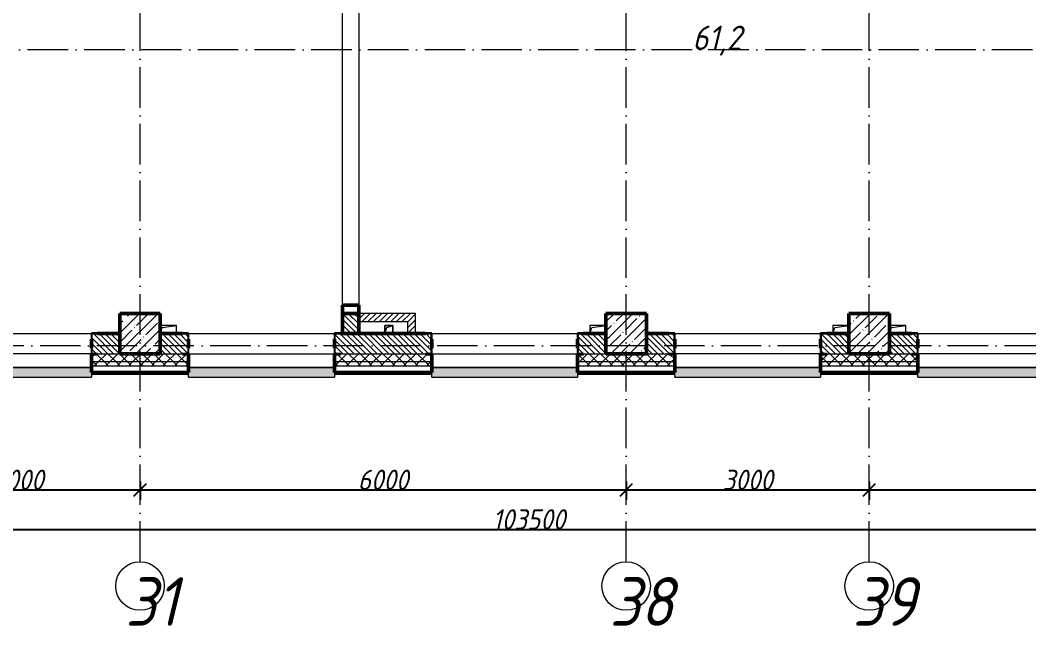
# Model space of a CAD drawing. Header units: millimetres. Extents: x -606178 to 312196, y -19338 to 632709.
# Drawn here: x -382710 to -370261, y 446520 to 453992 of the extents above; entities that cross this region are included whole.
import ezdxf

# ---------------------------------------------------------------- set-up
doc = ezdxf.new("R2010")
doc.units = ezdxf.units.MM
doc.linetypes.add('50_200_ШТРИХ_1Т_ш5_п1_п1_', pattern=[700, 500, -100, 0, -100])
for name, color, linetype, lineweight in [('A-____-____-DIMS', 7, 'Continuous', 9), ('A-FLOR-____-OTLN', 7, 'Continuous', 9), ('A-GENM-____-MCUT', 7, 'Continuous', 25), ('A-GENM-____-OTLN', 7, 'Continuous', 9), ('A-GENM-____-OTLN-1', 7, 'Continuous', 25), ('A-GLAZ-____-OTLN', 7, 'Continuous', 9), ('A-WALL-____-MCUT-2', 7, 'Continuous', 50), ('A-WALL-____-MCUT-3', 7, 'Continuous', 9), ('A-WALL-____-OTLN', 7, 'Continuous', 9), ('A-WALL-____-PATT-1', 7, 'Continuous', 9), ('A-WALL-FNSH-MCUT-1', 7, 'Continuous', 9), ('I-WALL-____-OTLN', 7, 'Continuous', 9), ('S-COLS-____-MCUT', 7, 'Continuous', 50), ('S-COLS-____-OTLN', 7, 'Continuous', 9), ('S-GRID-____-IDEN', 7, 'Continuous', 9), ('S-GRID-____-OTLN-1', 7, '50_200_ШТРИХ_1Т_ш5_п1_п1_', 9)]:
    doc.layers.add(name, color=color, linetype=linetype, lineweight=lineweight)
doc.layers.add('A-AREA-IDEN-1', color=7, linetype='Continuous', lineweight=9, true_color=0x000000)
doc.layers.add('A-GLAZ-____-OTLN-1', color=7, linetype='Continuous', lineweight=9, true_color=0xc0c0c0)
doc.styles.add('ISOCPEUR_I', font='isocpeui.ttf', dxfattribs={"width": 0.9, "height": 2.5})
doc.styles.add('ISOCPEUR_I_9', font='isocpeui.ttf', dxfattribs={"width": 0.9, "height": 250})
doc.dimstyles.new('ISO-2_5_0_9К_БОЛЬШОЙ_ОСИ', dxfattribs={"dimscale": 304.8, "dimtxt": 248.995294, "dimasz": 0.492126, "dimexe": 0.393701, "dimexo": 0, "dimgap": 0, "dimtad": 1, "dimdec": 0, "dimzin": 0, "dimdsep": 46, "dimtxsty": 'ISOCPEUR_I_9', "dimblk1": 'OBLIQUE', "dimblk2": 'OBLIQUE', "dimsah": 1, "dimcen": 0.09, "dimdle": 0.393701, "dimazin": 0, "dimtfac": 1, "dimtdec": 4, "dimtix": 1, "dimtmove": 0, "dimatfit": 3, "dimfxl": 1, "dimtvp": 1, "dimtolj": 1, "dimtzin": 0, "dimarcsym": 2})
pattern_1 = [(135, (-425830.77, 451794.26), (-35.35534, -35.35534), [])]
pattern_2 = [(45, (-425830.77, 451794.26), (-35.35534, 35.35534), [])]
pattern_3 = [(45, (-425830.77, 451794.26), (-70.71068, 70.71068), []), (135, (-425830.77, 451794.26), (-70.71068, -70.71068), [])]

# ---------------------------------------------------------------- blocks, each defined once
blk = doc.blocks.new('BSC_Колонна _Прямоугольная - 500х500-V66-АР1_План отверстий 1 этажа в осях 1-64_А-ГГ')
at = {"layer": 'S-COLS-____-OTLN'}
h = blk.add_hatch(dxfattribs=at)
h.set_pattern_fill('FP_98', color=256, style=0, pattern_type=2)
h.set_pattern_definition([(45, (-50600, 1668.96), (-114.04925, 114.04925), []), (45, (-50485.95, 1668.96), (-114.04925, 114.04925), [201.613, -40.323, 3.353, -36.97])])
h.paths.add_polyline_path([(-250, -250), (250, -250), (250, 250), (-250, 250)], flags=0)
at = {"layer": 'S-COLS-____-MCUT'}
for p, q in [((250, 250), (-250, 250)), ((-250, 250), (-250, -250)), ((250, -250), (250, 250)), ((-250, -250), (250, -250))]:
    blk.add_line(p, q, dxfattribs=at)
blk = doc.blocks.new('BSC_Колонна _Прямоугольная - 500х500-V68-АР1_План отверстий 1 этажа в осях 1-64_А-ГГ')
at = {"layer": 'S-COLS-____-OTLN'}
h = blk.add_hatch(dxfattribs=at)
h.set_pattern_fill('FP_100', color=256, style=0, pattern_type=2)
h.set_pattern_definition([(45, (-53600, 1668.96), (-114.04925, 114.04925), []), (45, (-53485.95, 1668.96), (-114.04925, 114.04925), [201.613, -40.323, 3.353, -36.97])])
h.paths.add_polyline_path([(-250, -250), (250, -250), (250, 250), (-250, 250)], flags=0)
at = {"layer": 'S-COLS-____-MCUT'}
for p, q in [((250, 250), (-250, 250)), ((-250, 250), (-250, -250)), ((250, -250), (250, 250)), ((-250, -250), (250, -250))]:
    blk.add_line(p, q, dxfattribs=at)
blk = doc.blocks.new('BSC_Колонна _Прямоугольная - 500х500-V98-АР1_План отверстий 1 этажа в осях 1-64_А-ГГ')
at = {"layer": 'S-COLS-____-OTLN'}
h = blk.add_hatch(dxfattribs=at)
h.set_pattern_fill('FP_130', color=256, style=0, pattern_type=2)
h.set_pattern_definition([(45, (-44600, 1668.96), (-114.04925, 114.04925), []), (45, (-44485.95, 1668.96), (-114.04925, 114.04925), [201.613, -40.323, 3.353, -36.97])])
h.paths.add_polyline_path([(-250, -250), (250, -250), (250, 250), (-250, 250)], flags=0)
at = {"layer": 'S-COLS-____-MCUT'}
for p, q in [((250, 250), (-250, 250)), ((-250, 250), (-250, -250)), ((250, -250), (250, 250)), ((-250, -250), (250, -250))]:
    blk.add_line(p, q, dxfattribs=at)
blk = doc.blocks.new('Фахверк_СКБ_Уголок - 250_2700-27497298-АР1_План отверстий 1 этажа в осях 1-64_А-ГГ')
at = {"layer": 'A-GENM-____-MCUT'}
for p, q in [((200, 181), (125, 181)), ((125, 181), (125, 106)), ((131, 106), (131, 175)), ((131, 175), (200, 175)), ((200, 175), (200, 181)), ((125, 106), (131, 106)), ((131, -6), (125, -6)), ((125, -6), (125, -81)), ((125, -81), (200, -81)), ((131, -75), (131, -6)), ((200, -75), (131, -75)), ((200, -81), (200, -75))]:
    blk.add_line(p, q, dxfattribs=at)
blk = doc.blocks.new('AR_Отверстие прямоугольное _в плите_ - AR_Отверстие прямоугольное _в плите_-30459868-АР1_План отверстий 1 этажа в осях 1-64_А-ГГ')
at = {"layer": 'A-GENM-____-OTLN'}
for p, q in [((50, 50), (-50, 50)), ((-50, 50), (-50, -50)), ((-50, -50), (-25, 25)), ((-25, 25), (50, 50)), ((50, -50), (50, 50))]:
    blk.add_line(p, q, dxfattribs=at)
blk = doc.blocks.new('AR_Отверстие прямоугольное _в плите_ - AR_Отверстие прямоугольное _в плите_-30511715-АР1_План отверстий 1 этажа в осях 1-64_А-ГГ')
at = {"layer": 'A-GENM-____-OTLN'}
for p, q in [((100, 50), (-100, 50)), ((-100, 50), (-100, -50)), ((-100, -50), (-75, 25)), ((-75, 25), (100, 50))]:
    blk.add_line(p, q, dxfattribs=at)
blk = doc.blocks.new('AR_Отверстие прямоугольное _в плите_ - AR_Отверстие прямоугольное _в плите_-V170-АР1_План отверстий 1 этажа в осях 1-64_А-ГГ')
at = {"layer": 'A-GENM-____-OTLN'}
for p, q in [((100, 50), (-100, 50)), ((-100, -50), (-75, 25)), ((-75, 25), (100, 50)), ((100, -50), (100, 50))]:
    blk.add_line(p, q, dxfattribs=at)
blk = doc.blocks.new('Отлив_СКБ - Отлив витража_120_НВФ-V210-АР1_План отверстий 1 этажа в осях 1-64_А-ГГ')
at = {"layer": 'A-GLAZ-____-OTLN-1'}
for points in [[(0, -2), (1800, -2), (1800, 0), (0, 0)], [(51, -120), (1800, -120), (1800, -2), (0, -2), (0, -120)]]:
    blk.add_hatch(color=256, dxfattribs=at).paths.add_polyline_path(points, flags=0)
at = {"layer": 'A-GLAZ-____-OTLN'}
for p, q in [((0, 0), (1800, 0)), ((1800, -2), (0, -2)), ((0, -120), (0, -83)), ((0, -120), (1800, -120)), ((1800, -83), (1800, -120))]:
    blk.add_line(p, q, dxfattribs=at)
blk = doc.blocks.new('Отлив_СКБ - Отлив витража_120_НВФ-31885687-АР1_План отверстий 1 этажа в осях 1-64_А-ГГ')
at = {"layer": 'A-GLAZ-____-OTLN-1'}
for points in [[(0, -2), (1800, -2), (1800, 0), (0, 0)], [(0, -120), (1800, -120), (1800, -2), (0, -2), (0, -83)]]:
    blk.add_hatch(color=256, dxfattribs=at).paths.add_polyline_path(points, flags=0)
at = {"layer": 'A-GLAZ-____-OTLN'}
for p, q in [((0, 0), (1800, 0)), ((1800, -2), (0, -2)), ((0, -120), (0, -83)), ((0, -120), (1800, -120)), ((1800, -63), (1800, -120))]:
    blk.add_line(p, q, dxfattribs=at)
blk = doc.blocks.new('BSC_Колонна _Прямоугольная1 - 200х100 _металл_-35572301-АР1_План отверстий 1 этажа в осях 1-64_А-ГГ')
at = {"layer": 'S-COLS-____-MCUT'}
for p, q in [((100, 50), (-100, 50)), ((-100, 50), (-100, -50)), ((100, -50), (100, 50)), ((-100, -50), (100, -50))]:
    blk.add_line(p, q, dxfattribs=at)
blk = doc.blocks.new('Ось сетки - Круг_Ø6_00__ISO-2_5_0_9K_-25732049-АР1_План отверстий 1 этажа в осях 1-64_А-ГГ')
at = {"layer": 'S-GRID-____-IDEN'}
blk.add_circle((0, 0), 3, dxfattribs=at)
blk = doc.blocks.new('_Oblique')
at = {"color": 0, "linetype": 'ByBlock', "lineweight": -2}
blk.add_line((-0.5, -0.5), (0.5, 0.5), dxfattribs=at)
blk = doc.blocks.new('*D4170')
at = {"layer": 'A-____-____-DIMS', "color": 0, "lineweight": -2, "transparency": 16777216}
for p, q in [((-384231, 448302), (-384231, 448076)), ((-381231, 448302), (-381231, 448076)), ((-384351, 448196), (-381111, 448196))]:
    blk.add_line(p, q, dxfattribs=at)
at = {"layer": 'Defpoints', "color": 0, "transparency": 16777216}
for p in [(-384231, 448302), (-381231, 448302), (-381231, 448196)]:
    blk.add_point(p, dxfattribs=at)
at = {"layer": 'A-____-____-DIMS', "color": 0, "lineweight": -2, "transparency": 16777216, "xscale": 150, "yscale": 150, "zscale": 150, "rotation": 180}
blk.add_blockref('_Oblique', (-384231, 448196), dxfattribs=at)
at = {"layer": 'A-____-____-DIMS', "color": 0, "lineweight": -2, "transparency": 16777216, "xscale": 150, "yscale": 150, "zscale": 150}
blk.add_blockref('_Oblique', (-381231, 448196), dxfattribs=at)
at = {"layer": 'A-____-____-DIMS', "color": 0, "transparency": 16777216, "insert": (-382731, 448321), "char_height": 250, "width": 758.48, "attachment_point": 5, "style": 'ISOCPEUR_I_9'}
blk.add_mtext('\\A1;3000', dxfattribs=at)
blk = doc.blocks.new('*D4171')
at = {"layer": 'A-____-____-DIMS', "color": 0, "lineweight": -2, "transparency": 16777216}
for p, q in [((-381231, 448302), (-381231, 448076)), ((-375231, 448302), (-375231, 448076)), ((-381351, 448196), (-375111, 448196))]:
    blk.add_line(p, q, dxfattribs=at)
at = {"layer": 'Defpoints', "color": 0, "transparency": 16777216}
for p in [(-381231, 448302), (-375231, 448302), (-375231, 448196)]:
    blk.add_point(p, dxfattribs=at)
at = {"layer": 'A-____-____-DIMS', "color": 0, "lineweight": -2, "transparency": 16777216, "xscale": 150, "yscale": 150, "zscale": 150, "rotation": 180}
blk.add_blockref('_Oblique', (-381231, 448196), dxfattribs=at)
at = {"layer": 'A-____-____-DIMS', "color": 0, "lineweight": -2, "transparency": 16777216, "xscale": 150, "yscale": 150, "zscale": 150}
blk.add_blockref('_Oblique', (-375231, 448196), dxfattribs=at)
at = {"layer": 'A-____-____-DIMS', "color": 0, "transparency": 16777216, "insert": (-378231, 448321), "char_height": 250, "width": 758.48, "attachment_point": 5, "style": 'ISOCPEUR_I_9'}
blk.add_mtext('\\A1;6000', dxfattribs=at)
blk = doc.blocks.new('*D4172')
at = {"layer": 'A-____-____-DIMS', "color": 0, "lineweight": -2, "transparency": 16777216}
for p, q in [((-375231, 448302), (-375231, 448076)), ((-372231, 448302), (-372231, 448076)), ((-375351, 448196), (-372111, 448196))]:
    blk.add_line(p, q, dxfattribs=at)
at = {"layer": 'Defpoints', "color": 0, "transparency": 16777216}
for p in [(-375231, 448302), (-372231, 448302), (-372231, 448196)]:
    blk.add_point(p, dxfattribs=at)
at = {"layer": 'A-____-____-DIMS', "color": 0, "lineweight": -2, "transparency": 16777216, "xscale": 150, "yscale": 150, "zscale": 150, "rotation": 180}
blk.add_blockref('_Oblique', (-375231, 448196), dxfattribs=at)
at = {"layer": 'A-____-____-DIMS', "color": 0, "lineweight": -2, "transparency": 16777216, "xscale": 150, "yscale": 150, "zscale": 150}
blk.add_blockref('_Oblique', (-372231, 448196), dxfattribs=at)
at = {"layer": 'A-____-____-DIMS', "color": 0, "transparency": 16777216, "insert": (-373731, 448321), "char_height": 250, "width": 758.48, "attachment_point": 5, "style": 'ISOCPEUR_I_9'}
blk.add_mtext('\\A1;3000', dxfattribs=at)
blk = doc.blocks.new('*D4173')
at = {"layer": 'A-____-____-DIMS', "color": 0, "lineweight": -2, "transparency": 16777216}
for p, q in [((-372231, 448302), (-372231, 448076)), ((-366231, 448302), (-366231, 448076)), ((-372351, 448196), (-366111, 448196))]:
    blk.add_line(p, q, dxfattribs=at)
at = {"layer": 'Defpoints', "color": 0, "transparency": 16777216}
for p in [(-372231, 448302), (-366231, 448302), (-366231, 448196)]:
    blk.add_point(p, dxfattribs=at)
at = {"layer": 'A-____-____-DIMS', "color": 0, "lineweight": -2, "transparency": 16777216, "xscale": 150, "yscale": 150, "zscale": 150, "rotation": 180}
blk.add_blockref('_Oblique', (-372231, 448196), dxfattribs=at)
at = {"layer": 'A-____-____-DIMS', "color": 0, "lineweight": -2, "transparency": 16777216, "xscale": 150, "yscale": 150, "zscale": 150}
blk.add_blockref('_Oblique', (-366231, 448196), dxfattribs=at)
at = {"layer": 'A-____-____-DIMS', "color": 0, "transparency": 16777216, "insert": (-369231, 448321), "char_height": 250, "width": 758.48, "attachment_point": 5, "style": 'ISOCPEUR_I_9'}
blk.add_mtext('\\A1;6000', dxfattribs=at)
blk = doc.blocks.new('*D4187')
at = {"layer": 'A-____-____-DIMS', "color": 0, "lineweight": -2, "transparency": 16777216}
for p, q in [((-428181, 447814), (-428181, 447588)), ((-324681, 447814), (-324681, 447588)), ((-428301, 447708), (-324561, 447708))]:
    blk.add_line(p, q, dxfattribs=at)
at = {"layer": 'Defpoints', "color": 0, "transparency": 16777216}
for p in [(-428181, 447814), (-324681, 447814), (-324681, 447708)]:
    blk.add_point(p, dxfattribs=at)
at = {"layer": 'A-____-____-DIMS', "color": 0, "lineweight": -2, "transparency": 16777216, "xscale": 150, "yscale": 150, "zscale": 150, "rotation": 180}
blk.add_blockref('_Oblique', (-428181, 447708), dxfattribs=at)
at = {"layer": 'A-____-____-DIMS', "color": 0, "lineweight": -2, "transparency": 16777216, "xscale": 150, "yscale": 150, "zscale": 150}
blk.add_blockref('_Oblique', (-324681, 447708), dxfattribs=at)
at = {"layer": 'A-____-____-DIMS', "color": 0, "transparency": 16777216, "insert": (-376431, 447833), "char_height": 250, "width": 1080.26, "attachment_point": 5, "style": 'ISOCPEUR_I_9'}
blk.add_mtext('\\A1;103500', dxfattribs=at)

msp = doc.modelspace()

# ---------------------------------------------------------------- hatches: boundary and pattern name
at = {"layer": 'A-WALL-____-PATT-1'}
h = msp.add_hatch(dxfattribs=at)
h.set_pattern_fill('FP_6', color=256, style=0, pattern_type=2)
h.set_pattern_definition(pattern_1)
h.paths.add_polyline_path([(-378530.7712, 450125.3011), (-378530.7712, 450375.3011), (-378730.7712, 450375.3011), (-378730.7712, 450125.3011)], flags=0)
h = msp.add_hatch(dxfattribs=at)
h.set_pattern_fill('FP_5', color=256, style=0, pattern_type=2)
h.set_pattern_definition(pattern_2)
h.paths.add_polyline_path([(-377930.7712, 450275.3011), (-377830.7712, 450275.3011), (-377830.7712, 450375.3011), (-378530.7712, 450375.3011), (-378530.7712, 450275.3011), (-378124.1855, 450275.3011)], flags=0)
h = msp.add_hatch(dxfattribs=at)
h.set_pattern_fill('FP_5', color=256, style=0, pattern_type=2)
h.set_pattern_definition(pattern_2)
h.paths.add_polyline_path([(-377830.7712, 450125.3011), (-377830.7712, 450275.3011), (-377930.7712, 450275.3011), (-377930.7712, 450125.3011)], flags=0)
h = msp.add_hatch(dxfattribs=at)
h.set_pattern_fill('FP_6', color=256, style=0, pattern_type=2)
h.set_pattern_definition(pattern_1)
h.paths.add_polyline_path([(-381659.1141, 449875.3011), (-381480.7712, 449875.3011), (-381480.7712, 450125.3011), (-381824.7712, 450125.3011), (-381824.7712, 450056.3011), (-381830.7712, 450056.3011), (-381830.7712, 449944.3011), (-381824.7712, 449944.3011), (-381824.7712, 449875.3011), (-381755.7712, 449875.3011)], flags=0)
h.paths.add_polyline_path([(-383636.7712, 449875.3011), (-383636.7712, 449944.3011), (-383630.7712, 449944.3011), (-383630.7712, 450056.3011), (-383636.7712, 450056.3011), (-383636.7712, 450125.3011), (-383980.7712, 450125.3011), (-383980.7712, 449875.3011), (-383705.7712, 449875.3011)], flags=0)
h = msp.add_hatch(dxfattribs=at)
h.set_pattern_fill('FP_6', color=256, style=0, pattern_type=2)
h.set_pattern_definition(pattern_1)
h.paths.add_polyline_path([(-375824.7712, 449875.3011), (-375480.7712, 449875.3011), (-375480.7712, 450125.3011), (-375824.7712, 450125.3011), (-375824.7712, 450056.3011), (-375830.7712, 450056.3011), (-375830.7712, 449944.3011), (-375824.7712, 449944.3011), (-375824.7712, 449879.5868)], flags=0)
h.paths.add_polyline_path([(-378124.1855, 449875.3011), (-377636.7712, 449875.3011), (-377636.7712, 449944.3011), (-377630.7712, 449944.3011), (-377630.7712, 450056.3011), (-377636.7712, 450056.3011), (-377636.7712, 450125.3011), (-378824.7712, 450125.3011), (-378824.7712, 450056.3011), (-378830.7712, 450056.3011), (-378830.7712, 449944.3011), (-378824.7712, 449944.3011), (-378824.7712, 449875.3011), (-378755.7712, 449875.3011)], flags=0)
h.paths.add_polyline_path([(-380980.7712, 449875.3011), (-380636.7712, 449875.3011), (-380636.7712, 449944.3011), (-380630.7712, 449944.3011), (-380630.7712, 450056.3011), (-380636.7712, 450056.3011), (-380636.7712, 450125.3011), (-380980.7712, 450125.3011)], flags=0)
h = msp.add_hatch(dxfattribs=at)
h.set_pattern_fill('FP_6', color=256, style=0, pattern_type=2)
h.set_pattern_definition(pattern_1)
h.paths.add_polyline_path([(-372755.7712, 449875.3011), (-372480.7712, 449875.3011), (-372480.7712, 450125.3011), (-372824.7712, 450125.3011), (-372824.7712, 450056.3011), (-372830.7712, 450056.3011), (-372830.7712, 449944.3011), (-372824.7712, 449944.3011), (-372824.7712, 449875.3011), (-372821.7926, 449875.3011)], flags=0)
h.paths.add_polyline_path([(-374705.7712, 449875.3011), (-374636.7712, 449875.3011), (-374636.7712, 449944.3011), (-374630.7712, 449944.3011), (-374630.7712, 450056.3011), (-374636.7712, 450056.3011), (-374636.7712, 450125.3011), (-374980.7712, 450125.3011), (-374980.7712, 449875.3011)], flags=0)
h = msp.add_hatch(dxfattribs=at)
h.set_pattern_fill('FP_6', color=256, style=0, pattern_type=2)
h.set_pattern_definition(pattern_1)
h.paths.add_polyline_path([(-366635.6676, 449875.3011), (-366480.7712, 449875.3011), (-366480.7712, 450125.3011), (-366824.7712, 450125.3011), (-366824.7712, 450056.3011), (-366830.7712, 450056.3011), (-366830.7712, 449944.3011), (-366824.7712, 449944.3011), (-366824.7712, 449875.3011), (-366755.7712, 449875.3011)], flags=0)
h.paths.add_polyline_path([(-369824.7712, 449875.3011), (-368636.7712, 449875.3011), (-368636.7712, 449944.3011), (-368630.7712, 449944.3011), (-368630.7712, 450056.3011), (-368636.7712, 450056.3011), (-368636.7712, 450125.3011), (-369824.7712, 450125.3011), (-369824.7712, 450056.3011), (-369830.7712, 450056.3011), (-369830.7712, 449944.3011), (-369824.7712, 449944.3011), (-369824.7712, 449880.3011)], flags=0)
h.paths.add_polyline_path([(-371636.7712, 449875.3011), (-371636.7712, 449944.3011), (-371630.7712, 449944.3011), (-371630.7712, 450056.3011), (-371636.7712, 450056.3011), (-371636.7712, 450125.3011), (-371980.7712, 450125.3011), (-371980.7712, 449875.3011), (-371705.7712, 449875.3011)], flags=0)
h = msp.add_hatch(dxfattribs=at)
h.set_pattern_fill('FP_1', color=256, style=0, pattern_type=2)
h.set_pattern_definition(pattern_3)
h.paths.add_polyline_path([(-325100.2569, 449775.3011), (-324580.7712, 449775.3011), (-324580.7712, 449875.3011), (-333605.7712, 449875.3011), (-333605.7712, 449869.3011), (-333680.7712, 449869.3011), (-333680.7712, 449775.3011), (-326867.7212, 449775.3011)], flags=0)
h.paths.add_polyline_path([(-335705.0426, 449775.3011), (-335480.7712, 449775.3011), (-335480.7712, 449869.3011), (-335555.7712, 449869.3011), (-335555.7712, 449875.3011), (-340330.7712, 449875.3011), (-340330.7712, 449775.3011), (-336588.7747, 449775.3011)], flags=0)
h.paths.add_polyline_path([(-341730.7712, 449775.3011), (-341730.7712, 449875.3011), (-342330.7712, 449875.3011), (-342330.7712, 449775.3011)], flags=0)
h.paths.add_polyline_path([(-344430.7712, 449775.3011), (-344430.7712, 449875.3011), (-345555.7712, 449875.3011), (-345555.7712, 449869.3011), (-345630.7712, 449869.3011), (-345630.7712, 449775.3011), (-344542.364, 449775.3011)], flags=0)
h.paths.add_polyline_path([(-347430.7712, 449775.3011), (-347430.7712, 449869.3011), (-347505.7712, 449869.3011), (-347505.7712, 449875.3011), (-348555.7712, 449875.3011), (-348555.7712, 449869.3011), (-348630.7712, 449869.3011), (-348630.7712, 449775.3011), (-348077.2926, 449775.3011)], flags=0)
h.paths.add_polyline_path([(-351555.7712, 449775.3011), (-350430.7712, 449775.3011), (-350430.7712, 449875.3011), (-351555.7712, 449875.3011), (-351555.7712, 449869.3011), (-351630.7712, 449869.3011), (-351630.7712, 449775.3011), (-351612.2212, 449775.3011)], flags=0)
h.paths.add_polyline_path([(-353430.7712, 449775.3011), (-353430.7712, 449875.3011), (-354755.7712, 449875.3011), (-354755.7712, 449869.3011), (-354830.7712, 449869.3011), (-354830.7712, 449775.3011), (-354263.4176, 449775.3011)], flags=0)
h.paths.add_polyline_path([(-356914.6141, 449775.3011), (-356630.7712, 449775.3011), (-356630.7712, 449869.3011), (-356705.7712, 449869.3011), (-356705.7712, 449875.3011), (-357755.7712, 449875.3011), (-357755.7712, 449869.3011), (-357830.7712, 449869.3011), (-357830.7712, 449775.3011), (-356980.7712, 449775.3011)], flags=0)
h.paths.add_polyline_path([(-363100.7391, 449775.3011), (-362630.7712, 449775.3011), (-362630.7712, 449869.3011), (-362705.7712, 449869.3011), (-362705.7712, 449875.3011), (-363755.7712, 449875.3011), (-363755.7712, 449869.3011), (-363830.7712, 449869.3011), (-363830.7712, 449775.3011), (-363480.7712, 449775.3011)], flags=0)
h.paths.add_polyline_path([(-365630.7712, 449775.3011), (-365630.7712, 449869.3011), (-365705.7712, 449869.3011), (-365705.7712, 449875.3011), (-366755.7712, 449875.3011), (-366755.7712, 449869.3011), (-366830.7712, 449869.3011), (-366830.7712, 449775.3011), (-365751.9355, 449775.3011)], flags=0)
h.paths.add_polyline_path([(-369286.8641, 449775.3011), (-368630.7712, 449775.3011), (-368630.7712, 449869.3011), (-368705.7712, 449869.3011), (-368705.7712, 449875.3011), (-369755.7712, 449875.3011), (-369755.7712, 449869.3011), (-369830.7712, 449869.3011), (-369830.7712, 449775.3011), (-369755.7712, 449775.3011)], flags=0)
h.paths.add_polyline_path([(-371938.0605, 449775.3011), (-371630.7712, 449775.3011), (-371630.7712, 449869.3011), (-371705.7712, 449869.3011), (-371705.7712, 449875.3011), (-372755.7712, 449875.3011), (-372755.7712, 449869.3011), (-372830.7712, 449869.3011), (-372830.7712, 449775.3011), (-371980.7712, 449775.3011)], flags=0)
h.paths.add_polyline_path([(-375480.7712, 449775.3011), (-374630.7712, 449775.3011), (-374630.7712, 449869.3011), (-374705.7712, 449869.3011), (-374705.7712, 449875.3011), (-375755.7712, 449875.3011), (-375755.7712, 449869.3011), (-375830.7712, 449869.3011), (-375830.7712, 449775.3011), (-375755.7712, 449775.3011)], flags=0)
h.paths.add_polyline_path([(-377636.7712, 449775.3011), (-377630.7712, 449775.3011), (-377630.7712, 449869.3011), (-377705.7712, 449869.3011), (-377705.7712, 449875.3011), (-378755.7712, 449875.3011), (-378755.7712, 449869.3011), (-378830.7712, 449869.3011), (-378830.7712, 449775.3011), (-377705.7712, 449775.3011)], flags=0)
h.paths.add_polyline_path([(-380775.3819, 449775.3011), (-380630.7712, 449775.3011), (-380630.7712, 449869.3011), (-380705.7712, 449869.3011), (-380705.7712, 449875.3011), (-381755.7712, 449875.3011), (-381755.7712, 449869.3011), (-381830.7712, 449869.3011), (-381830.7712, 449775.3011), (-380980.7712, 449775.3011)], flags=0)
h.paths.add_polyline_path([(-383705.7712, 449775.3011), (-383630.7712, 449775.3011), (-383630.7712, 449869.3011), (-383705.7712, 449869.3011), (-383705.7712, 449875.3011), (-384755.7712, 449875.3011), (-384755.7712, 449869.3011), (-384830.7712, 449869.3011), (-384830.7712, 449775.3011), (-383980.7712, 449775.3011)], flags=0)
h.paths.add_polyline_path([(-386961.5069, 449775.3011), (-386630.7712, 449775.3011), (-386630.7712, 449869.3011), (-386705.7712, 449869.3011), (-386705.7712, 449875.3011), (-387495.7712, 449875.3011), (-387495.7712, 449775.3011), (-386980.7712, 449775.3011)], flags=0)
h.paths.add_polyline_path([(-387515.7712, 449775.3011), (-387515.7712, 449875.3011), (-388034.7712, 449875.3011), (-388034.7712, 449775.3011), (-387845.2391, 449775.3011)], flags=0)
h.paths.add_polyline_path([(-399333.757, 449775.3011), (-398830.7712, 449775.3011), (-398830.7712, 449869.3011), (-398905.7712, 449869.3011), (-398905.7712, 449875.3011), (-400034.7712, 449875.3011), (-400034.7712, 449775.3011)], flags=0)
h.paths.add_polyline_path([(-401905.7712, 449775.3011), (-401830.7712, 449775.3011), (-401830.7712, 449869.3011), (-401905.7712, 449869.3011), (-401905.7712, 449875.3011), (-402955.7712, 449875.3011), (-402955.7712, 449869.3011), (-403030.7712, 449869.3011), (-403030.7712, 449875.3011), (-403034.7712, 449875.3011), (-403034.7712, 449775.3011), (-402868.6855, 449775.3011)], flags=0)
h.paths.add_polyline_path([(-404830.7712, 449775.3011), (-404830.7712, 449869.3011), (-404905.7712, 449869.3011), (-404905.7712, 449875.3011), (-406034.7712, 449875.3011), (-406034.7712, 449775.3011), (-405519.882, 449775.3011)], flags=0)
h.paths.add_polyline_path([(-407830.7712, 449775.3011), (-407830.7712, 449869.3011), (-407905.7712, 449869.3011), (-407905.7712, 449875.3011), (-409034.7712, 449875.3011), (-409034.7712, 449775.3011), (-408171.0784, 449775.3011)], flags=0)
h.paths.add_polyline_path([(-411430.7712, 449775.3011), (-410830.7712, 449775.3011), (-410830.7712, 449869.3011), (-410905.7712, 449869.3011), (-410905.7712, 449875.3011), (-411955.7712, 449875.3011), (-411955.7712, 449869.3011), (-412030.7712, 449869.3011), (-412030.7712, 449875.3011), (-412034.7712, 449875.3011), (-412034.7712, 449775.3011), (-411706.007, 449775.3011)], flags=0)
h.paths.add_polyline_path([(-413036.7712, 449775.3011), (-413030.7712, 449775.3011), (-413030.7712, 449869.3011), (-413105.7712, 449869.3011), (-413105.7712, 449875.3011), (-418355.7712, 449875.3011), (-418355.7712, 449869.3011), (-418430.7712, 449869.3011), (-418430.7712, 449775.3011), (-413105.7712, 449775.3011)], flags=0)
h.paths.add_polyline_path([(-420543.3284, 449775.3011), (-419426.7712, 449775.3011), (-419426.7712, 449875.3011), (-419430.7712, 449875.2123), (-419430.7712, 449869.3011), (-419505.7712, 449869.3011), (-419505.7712, 449875.3011), (-423930.7712, 449875.3011), (-423930.7712, 449775.3011), (-422310.7927, 449775.3011)], flags=0)
h.paths.add_polyline_path([(-425330.7712, 449775.3011), (-425330.7712, 449875.3011), (-425930.7712, 449875.3011), (-425930.7712, 449775.3011), (-425845.7213, 449775.3011)], flags=0)
h.paths.add_polyline_path([(-428280.7712, 449775.3011), (-428030.7712, 449775.3011), (-428030.7712, 449875.3011), (-428280.7712, 449875.3011)], flags=0)
h = msp.add_hatch(dxfattribs=at)
h.set_pattern_fill('FP_1', color=256, style=0, pattern_type=2)
h.set_pattern_definition(pattern_3)
h.paths.add_polyline_path([(-325100.2569, 449725.3011), (-324480.7712, 449725.3011), (-324480.7712, 449775.3011), (-333680.7712, 449775.3011), (-333680.7712, 449725.3011), (-326867.7212, 449725.3011)], flags=0)
h.paths.add_polyline_path([(-336588.7747, 449725.3011), (-335480.7712, 449725.3011), (-335480.7712, 449775.3011), (-340330.7712, 449775.3011), (-340330.7712, 449725.3011), (-337472.5069, 449725.3011)], flags=0)
h.paths.add_polyline_path([(-342330.7712, 449725.3011), (-341730.7712, 449725.3011), (-341730.7712, 449775.3011), (-342330.7712, 449775.3011)], flags=0)
h.paths.add_polyline_path([(-345630.7712, 449725.3011), (-344430.7712, 449725.3011), (-344430.7712, 449775.3011), (-345630.7712, 449775.3011)], flags=0)
h.paths.add_polyline_path([(-348077.2926, 449725.3011), (-347430.7712, 449725.3011), (-347430.7712, 449775.3011), (-348630.7712, 449775.3011), (-348630.7712, 449725.3011)], flags=0)
h.paths.add_polyline_path([(-351612.2212, 449725.3011), (-350430.7712, 449725.3011), (-350430.7712, 449775.3011), (-351630.7712, 449775.3011), (-351630.7712, 449725.3011)], flags=0)
h.paths.add_polyline_path([(-353430.7712, 449725.3011), (-353430.7712, 449775.3011), (-354830.7712, 449775.3011), (-354830.7712, 449725.3011), (-354263.4176, 449725.3011)], flags=0)
h.paths.add_polyline_path([(-356630.7712, 449725.3011), (-356630.7712, 449775.3011), (-357830.7712, 449775.3011), (-357830.7712, 449725.3011), (-356914.6141, 449725.3011)], flags=0)
h.paths.add_polyline_path([(-363830.7712, 449725.3011), (-362630.7712, 449725.3011), (-362630.7712, 449775.3011), (-363830.7712, 449775.3011)], flags=0)
h.paths.add_polyline_path([(-365630.7712, 449725.3011), (-365630.7712, 449775.3011), (-366830.7712, 449775.3011), (-366830.7712, 449725.3011), (-365751.9355, 449725.3011)], flags=0)
h.paths.add_polyline_path([(-369286.8641, 449725.3011), (-368630.7712, 449725.3011), (-368630.7712, 449775.3011), (-369830.7712, 449775.3011), (-369830.7712, 449725.3011)], flags=0)
h.paths.add_polyline_path([(-371630.7712, 449725.3011), (-371630.7712, 449775.3011), (-372830.7712, 449775.3011), (-372830.7712, 449725.3011), (-371938.0605, 449725.3011)], flags=0)
h.paths.add_polyline_path([(-374630.7712, 449725.3011), (-374630.7712, 449775.3011), (-375830.7712, 449775.3011), (-375830.7712, 449725.3011), (-375472.9891, 449725.3011)], flags=0)
h.paths.add_polyline_path([(-377630.7712, 449725.3011), (-377630.7712, 449775.3011), (-378830.7712, 449775.3011), (-378830.7712, 449725.3011), (-378124.1855, 449725.3011)], flags=0)
h.paths.add_polyline_path([(-381830.7712, 449725.3011), (-380630.7712, 449725.3011), (-380630.7712, 449775.3011), (-381830.7712, 449775.3011)], flags=0)
h.paths.add_polyline_path([(-384830.7712, 449725.3011), (-383630.7712, 449725.3011), (-383630.7712, 449775.3011), (-384830.7712, 449775.3011)], flags=0)
h.paths.add_polyline_path([(-387495.7712, 449725.3011), (-386630.7712, 449725.3011), (-386630.7712, 449775.3011), (-387495.7712, 449775.3011)], flags=0)
h.paths.add_polyline_path([(-388034.7712, 449725.3011), (-387515.7712, 449725.3011), (-387515.7712, 449775.3011), (-388034.7712, 449775.3011)], flags=0)
h.paths.add_polyline_path([(-399333.757, 449725.3011), (-398830.7712, 449725.3011), (-398830.7712, 449775.3011), (-400034.7712, 449775.3011), (-400034.7712, 449725.3011)], flags=0)
h.paths.add_polyline_path([(-403034.7712, 449725.3011), (-401830.7712, 449725.3011), (-401830.7712, 449775.3011), (-403034.7712, 449775.3011)], flags=0)
h.paths.add_polyline_path([(-406034.7712, 449725.3011), (-404830.7712, 449725.3011), (-404830.7712, 449775.3011), (-406034.7712, 449775.3011)], flags=0)
h.paths.add_polyline_path([(-407830.7712, 449725.3011), (-407830.7712, 449775.3011), (-409034.7712, 449775.3011), (-409034.7712, 449725.3011), (-408171.0784, 449725.3011)], flags=0)
h.paths.add_polyline_path([(-410830.7712, 449725.3011), (-410830.7712, 449775.3011), (-412034.7712, 449775.3011), (-412034.7712, 449725.3011), (-411706.007, 449725.3011)], flags=0)
h.paths.add_polyline_path([(-413473.4713, 449725.3011), (-413030.7712, 449725.3011), (-413030.7712, 449775.3011), (-418430.7712, 449775.3011), (-418430.7712, 449725.3011), (-415240.9355, 449725.3011)], flags=0)
h.paths.add_polyline_path([(-420543.3284, 449725.3011), (-419426.7712, 449725.3011), (-419426.7712, 449775.3011), (-423930.7712, 449775.3011), (-423930.7712, 449725.3011), (-422310.7927, 449725.3011)], flags=0)
h.paths.add_polyline_path([(-425330.7712, 449725.3011), (-425330.7712, 449775.3011), (-425930.7712, 449775.3011), (-425930.7712, 449725.3011), (-425845.7213, 449725.3011)], flags=0)
h.paths.add_polyline_path([(-428280.7712, 449725.3011), (-428030.7712, 449725.3011), (-428030.7712, 449775.3011), (-428280.7712, 449775.3011)], flags=0)
h = msp.add_hatch(dxfattribs=at)
h.set_pattern_fill('FP_3', color=256, style=0, pattern_type=2)
h.set_pattern_definition([(45, (-425830.77, 451794.26), (-85.53659, 85.53659), []), (45, (-425773.75, 451794.26), (-85.53659, 85.53659), [])])
h.paths.add_polyline_path([(-354263.4176, 449625.3011), (-353965.7712, 449625.3011), (-353965.7712, 449645.3011), (-354829.7712, 449645.3011), (-354829.7712, 449625.3011)], flags=0)
h.paths.add_polyline_path([(-356629.7712, 449625.3011), (-356629.7712, 449645.3011), (-357830.7712, 449645.3011), (-357830.7712, 449625.3011), (-356914.6141, 449625.3011)], flags=0)
h.paths.add_polyline_path([(-363100.7391, 449625.3011), (-362630.7712, 449625.3011), (-362630.7712, 449645.3011), (-363830.7712, 449645.3011), (-363830.7712, 449625.3011)], flags=0)
h.paths.add_polyline_path([(-365630.7712, 449625.3011), (-365630.7712, 449645.3011), (-366830.7712, 449645.3011), (-366830.7712, 449625.3011), (-365751.9355, 449625.3011)], flags=0)
h.paths.add_polyline_path([(-369286.8641, 449625.3011), (-368630.7712, 449625.3011), (-368630.7712, 449645.3011), (-369830.7712, 449645.3011), (-369830.7712, 449625.3011)], flags=0)
h.paths.add_polyline_path([(-371938.0605, 449625.3011), (-371630.7712, 449625.3011), (-371630.7712, 449645.3011), (-372830.7712, 449645.3011), (-372830.7712, 449625.3011), (-372821.7926, 449625.3011)], flags=0)
h.paths.add_polyline_path([(-374630.7712, 449625.3011), (-374630.7712, 449645.3011), (-375829.7712, 449645.3011), (-375829.7712, 449625.3011), (-375472.9891, 449625.3011)], flags=0)
h.paths.add_polyline_path([(-377629.7712, 449625.3011), (-377629.7712, 449645.3011), (-378830.7712, 449645.3011), (-378830.7712, 449625.3011), (-378124.1855, 449625.3011)], flags=0)
h.paths.add_polyline_path([(-380775.3819, 449625.3011), (-380630.7712, 449625.3011), (-380630.7712, 449645.3011), (-381829.7712, 449645.3011), (-381829.7712, 449625.3011), (-381659.1141, 449625.3011)], flags=0)
h.paths.add_polyline_path([(-383629.7712, 449625.3011), (-383629.7712, 449645.3011), (-384830.7712, 449645.3011), (-384830.7712, 449625.3011), (-384310.3105, 449625.3011)], flags=0)
h.paths.add_polyline_path([(-386961.5069, 449625.3011), (-386630.7712, 449625.3011), (-386630.7712, 449645.3011), (-387495.7712, 449645.3011), (-387495.7712, 449625.3011), (-387403.373, 449625.3011)], flags=0)

# ---------------------------------------------------------------- linework, layer by layer
at = {"layer": 'A-FLOR-____-OTLN'}
for p, q in [((-378210.7712, 450225.3011), (-378110.7712, 450225.3011)), ((-378210.7712, 450125.3011), (-378210.7712, 450225.3011)), ((-378110.7712, 450225.3011), (-378110.7712, 450125.3011))]:
    msp.add_line(p, q, dxfattribs=at)
at = {"layer": 'A-WALL-____-MCUT-2'}
for p, q in [((-378730.7712, 450375.3011), (-378730.7712, 450125.3011)), ((-378530.7712, 450125.3011), (-378530.7712, 450375.3011)), ((-381830.7712, 450056.3011), (-381830.7712, 449944.3011)), ((-381480.7712, 450125.3011), (-381755.7712, 450125.3011)), ((-380705.7712, 450125.3011), (-380980.7712, 450125.3011)), ((-380630.7712, 449944.3011), (-380630.7712, 450056.3011)), ((-378830.7712, 450056.3011), (-378830.7712, 449944.3011)), ((-377705.7712, 450125.3011), (-378755.7712, 450125.3011)), ((-378730.7712, 450125.3011), (-378530.7712, 450125.3011)), ((-377630.7712, 449944.3011), (-377630.7712, 450056.3011)), ((-375830.7712, 450056.3011), (-375830.7712, 449944.3011)), ((-375480.7712, 450125.3011), (-375755.7712, 450125.3011)), ((-374705.7712, 450125.3011), (-374980.7712, 450125.3011)), ((-374630.7712, 449944.3011), (-374630.7712, 450056.3011)), ((-372830.7712, 450056.3011), (-372830.7712, 449944.3011)), ((-372480.7712, 450125.3011), (-372755.7712, 450125.3011)), ((-371705.7712, 450125.3011), (-371980.7712, 450125.3011)), ((-371630.7712, 449944.3011), (-371630.7712, 450056.3011)), ((-381830.7712, 449869.3011), (-381830.7712, 449645.3011)), ((-380630.7712, 449645.3011), (-380630.7712, 449869.3011)), ((-378830.7712, 449869.3011), (-378830.7712, 449645.3011)), ((-377630.7712, 449645.3011), (-377630.7712, 449869.3011)), ((-375830.7712, 449869.3011), (-375830.7712, 449645.3011)), ((-374630.7712, 449645.3011), (-374630.7712, 449869.3011)), ((-372830.7712, 449869.3011), (-372830.7712, 449645.3011)), ((-371630.7712, 449645.3011), (-371630.7712, 449869.3011)), ((-381830.7712, 449645.3011), (-380630.7712, 449645.3011)), ((-378830.7712, 449645.3011), (-377630.7712, 449645.3011)), ((-375830.7712, 449645.3011), (-374630.7712, 449645.3011)), ((-372830.7712, 449645.3011), (-371630.7712, 449645.3011))]:
    msp.add_line(p, q, dxfattribs=at)
at = {"layer": 'A-WALL-____-MCUT-3'}
for p, q in [((-380630.7712, 449775.3011), (-381830.7712, 449775.3011)), ((-381755.7712, 449875.3011), (-381480.7712, 449875.3011)), ((-380980.7712, 449875.3011), (-380705.7712, 449875.3011)), ((-377630.7712, 449775.3011), (-378830.7712, 449775.3011)), ((-378755.7712, 449875.3011), (-377705.7712, 449875.3011)), ((-374630.7712, 449775.3011), (-375830.7712, 449775.3011)), ((-375755.7712, 449875.3011), (-375480.7712, 449875.3011)), ((-374980.7712, 449875.3011), (-374705.7712, 449875.3011)), ((-371630.7712, 449775.3011), (-372830.7712, 449775.3011)), ((-372755.7712, 449875.3011), (-372480.7712, 449875.3011)), ((-371980.7712, 449875.3011), (-371705.7712, 449875.3011)), ((-380630.7712, 449725.3011), (-381830.7712, 449725.3011)), ((-377630.7712, 449725.3011), (-378830.7712, 449725.3011)), ((-374630.7712, 449725.3011), (-375830.7712, 449725.3011)), ((-371630.7712, 449725.3011), (-372830.7712, 449725.3011))]:
    msp.add_line(p, q, dxfattribs=at)
at = {"layer": 'A-WALL-____-OTLN'}
for p, q in [((-383630.7712, 450125.3011), (-381830.7712, 450125.3011)), ((-380630.7712, 450125.3011), (-378830.7712, 450125.3011)), ((-377630.7712, 450125.3011), (-375830.7712, 450125.3011)), ((-374630.7712, 450125.3011), (-372830.7712, 450125.3011)), ((-371630.7712, 450125.3011), (-369830.7712, 450125.3011)), ((-381830.7712, 449875.3011), (-383630.7712, 449875.3011)), ((-380630.7712, 449875.3011), (-378830.7712, 449875.3011)), ((-377630.7712, 449875.3011), (-375830.7712, 449875.3011)), ((-372830.7712, 449875.3011), (-374630.7712, 449875.3011)), ((-369830.7712, 449875.3011), (-371630.7712, 449875.3011))]:
    msp.add_line(p, q, dxfattribs=at)
at = {"layer": 'A-WALL-FNSH-MCUT-1'}
for p, q in [((-377830.7712, 450375.3011), (-378530.7712, 450375.3011)), ((-378530.7712, 450275.3011), (-377930.7712, 450275.3011)), ((-377930.7712, 450275.3011), (-377930.7712, 450125.3011)), ((-377830.7712, 450125.3011), (-377830.7712, 450375.3011)), ((-381829.7712, 449645.3011), (-381829.7712, 449625.3011)), ((-381829.7712, 449625.3011), (-380630.7712, 449625.3011)), ((-380630.7712, 449625.3011), (-380630.7712, 449645.3011)), ((-378830.7712, 449645.3011), (-378830.7712, 449625.3011)), ((-378830.7712, 449625.3011), (-377629.7712, 449625.3011)), ((-377629.7712, 449645.3011), (-377630.7712, 449645.3011)), ((-377629.7712, 449625.3011), (-377629.7712, 449645.3011)), ((-375829.7712, 449645.3011), (-375829.7712, 449625.3011)), ((-375829.7712, 449625.3011), (-374630.7712, 449625.3011)), ((-374630.7712, 449625.3011), (-374630.7712, 449645.3011)), ((-372830.7712, 449645.3011), (-372830.7712, 449625.3011)), ((-372830.7712, 449625.3011), (-371630.7712, 449625.3011)), ((-371630.7712, 449625.3011), (-371630.7712, 449645.3011)), ((-371630.7712, 449645.3011), (-371630.7712, 449645.3011))]:
    msp.add_line(p, q, dxfattribs=at)
at = {"layer": 'I-WALL-____-OTLN'}
for p, q in [((-378730.7712, 450475.3011), (-378730.7712, 457025.3011)), ((-378530.7712, 457025.3011), (-378530.7712, 450475.3011))]:
    msp.add_line(p, q, dxfattribs=at)
at = {"layer": 'S-GRID-____-OTLN-1'}
for p, q in [((-381230.7712, 447311.6528), (-381230.7712, 461944.7985)), ((-375230.7712, 447311.6528), (-375230.7712, 461944.7985)), ((-372230.7712, 447311.6528), (-372230.7712, 461944.7985)), ((-321909.7115, 453625.3011), (-430499.5414, 453625.3011)), ((-321756.3646, 449975.3011), (-430499.5414, 449975.3011)), ((-321756.3646, 449975.3011), (-430499.5414, 449975.3011))]:
    msp.add_line(p, q, dxfattribs=at)

# ---------------------------------------------------------------- block references
at = {"layer": 'A-GENM-____-OTLN'}
for name, p in [('AR_Отверстие прямоугольное _в плите_ - AR_Отверстие прямоугольное _в плите_-V170-АР1_План отверстий 1 этажа в осях 1-64_А-ГГ', (-380880.7712, 450175.3011)), ('AR_Отверстие прямоугольное _в плите_ - AR_Отверстие прямоугольное _в плите_-30459868-АР1_План отверстий 1 этажа в осях 1-64_А-ГГ', (-378160.7712, 450175.3011)), ('AR_Отверстие прямоугольное _в плите_ - AR_Отверстие прямоугольное _в плите_-30511715-АР1_План отверстий 1 этажа в осях 1-64_А-ГГ', (-375580.7712, 450175.3011)), ('AR_Отверстие прямоугольное _в плите_ - AR_Отверстие прямоугольное _в плите_-30511715-АР1_План отверстий 1 этажа в осях 1-64_А-ГГ', (-372580.7712, 450175.3011)), ('AR_Отверстие прямоугольное _в плите_ - AR_Отверстие прямоугольное _в плите_-V170-АР1_План отверстий 1 этажа в осях 1-64_А-ГГ', (-371880.7712, 450175.3011))]:
    msp.add_blockref(name, p, dxfattribs=at)
at = {"layer": 'A-GENM-____-OTLN-1'}
for p in [(-381955.7712, 449950.3011), (-378955.7712, 449950.3011), (-375955.7712, 449950.3011), (-372955.7712, 449950.3011)]:
    msp.add_blockref('Фахверк_СКБ_Уголок - 250_2700-27497298-АР1_План отверстий 1 этажа в осях 1-64_А-ГГ', p, dxfattribs=at)
at = {"layer": 'A-GENM-____-OTLN-1', "rotation": 180}
for p in [(-380505.7712, 450050.3011), (-377505.7712, 450050.3011), (-374505.7712, 450050.3011), (-371505.7712, 450050.3011)]:
    msp.add_blockref('Фахверк_СКБ_Уголок - 250_2700-27497298-АР1_План отверстий 1 этажа в осях 1-64_А-ГГ', p, dxfattribs=at)
at = {"layer": 'A-GLAZ-____-OTLN'}
for name, p in [('Отлив_СКБ - Отлив витража_120_НВФ-31885687-АР1_План отверстий 1 этажа в осях 1-64_А-ГГ', (-383630.7712, 449708.3011)), ('Отлив_СКБ - Отлив витража_120_НВФ-V210-АР1_План отверстий 1 этажа в осях 1-64_А-ГГ', (-380630.7712, 449708.3011)), ('Отлив_СКБ - Отлив витража_120_НВФ-31885687-АР1_План отверстий 1 этажа в осях 1-64_А-ГГ', (-377630.7712, 449708.3011)), ('Отлив_СКБ - Отлив витража_120_НВФ-V210-АР1_План отверстий 1 этажа в осях 1-64_А-ГГ', (-374630.7712, 449708.3011)), ('Отлив_СКБ - Отлив витража_120_НВФ-V210-АР1_План отверстий 1 этажа в осях 1-64_А-ГГ', (-371630.7712, 449708.3011))]:
    msp.add_blockref(name, p, dxfattribs=at)
at = {"layer": 'S-COLS-____-OTLN', "rotation": 180}
msp.add_blockref('BSC_Колонна _Прямоугольная1 - 200х100 _металл_-35572301-АР1_План отверстий 1 этажа в осях 1-64_А-ГГ', (-378630.7712, 450425.3011), dxfattribs=at)
at = {"layer": 'S-COLS-____-OTLN'}
for name, p in [('BSC_Колонна _Прямоугольная - 500х500-V98-АР1_План отверстий 1 этажа в осях 1-64_А-ГГ', (-381230.7712, 450125.3011)), ('BSC_Колонна _Прямоугольная - 500х500-V66-АР1_План отверстий 1 этажа в осях 1-64_А-ГГ', (-375230.7712, 450125.3011)), ('BSC_Колонна _Прямоугольная - 500х500-V68-АР1_План отверстий 1 этажа в осях 1-64_А-ГГ', (-372230.7712, 450125.3011))]:
    msp.add_blockref(name, p, dxfattribs=at)
at = {"layer": 'S-GRID-____-IDEN', "xscale": 99.99999999999993, "yscale": 99.99999999999993, "zscale": 99.99999999999993}
for p in [(-381230.7712, 447011.6528), (-375230.7712, 447011.6528), (-372230.7712, 447011.6528)]:
    msp.add_blockref('Ось сетки - Круг_Ø6_00__ISO-2_5_0_9K_-25732049-АР1_План отверстий 1 этажа в осях 1-64_А-ГГ', p, dxfattribs=at)

# ---------------------------------------------------------------- texts
at = {"layer": 'A-AREA-IDEN-1', "insert": (-374109.648, 453554.0097), "char_height": 300, "width": 702, "attachment_point": 8, "line_spacing_factor": 1.139951, "style": 'ISOCPEUR_I'}
msp.add_mtext('\\pxqc,t8.46667,16.93333,25.4,33.86667,42.33333,50.8,59.26667,67.73333,76.2,84.66667,93.13333,101.6,110.06667,118.53333,127,135.46667,143.93333,152.4,160.86667,169.33333,177.8,186.26667,194.73333,203.2,211.66667,220.13333,228.6,237.06667,245.53333,254,262.46667,270.93333;{61,2}', dxfattribs=at)
at = {"layer": 'S-GRID-____-IDEN', "char_height": 600, "attachment_point": 1, "style": 'ISOCPEUR_I'}
for s, insert, width in [('31', (-381411.8495, 447120.4275), 346.329), ('38', (-375435.6995, 447120.4275), 404.0505), ('39', (-372435.6995, 447120.4275), 404.0505)]:
    msp.add_mtext(s, dxfattribs=dict(at, insert=insert, width=width))

# ---------------------------------------------------------------- dimensions: what is measured, and where the dimension line sits
at = {"layer": 'A-____-____-DIMS'}
for base, p1, p2, override, picture, middle in [((-381230.7712, 448195.7362), (-384230.7712, 448301.8022), (-381230.7712, 448301.8022), {"dimpost": '<>', "dimfxl": 3000}, '*D4170', (-382730.7712, 448320.7362)), ((-375230.7712, 448195.7362), (-381230.7712, 448301.8022), (-375230.7712, 448301.8022), {"dimpost": '<>', "dimfxl": 6000}, '*D4171', (-378230.7712, 448320.7362)), ((-372230.7712, 448195.7362), (-375230.7712, 448301.8022), (-372230.7712, 448301.8022), {"dimpost": '<>', "dimfxl": 3000}, '*D4172', (-373730.7712, 448320.7362)), ((-366230.7712, 448195.7362), (-372230.7712, 448301.8022), (-366230.7712, 448301.8022), {"dimpost": '<>', "dimfxl": 6000}, '*D4173', (-369230.7712, 448320.7362)), ((-324680.7712, 447707.5291), (-428180.7712, 447813.5951), (-324680.7712, 447813.5951), {"dimpost": '<>', "dimfxl": 103500}, '*D4187', (-376430.7712, 447832.5291))]:
    dim = msp.add_linear_dim(base=base, p1=p1, p2=p2, dimstyle='ISO-2_5_0_9К_БОЛЬШОЙ_ОСИ', override=override, dxfattribs=at)
    dim.commit()
    dim.dimension.update_dxf_attribs({"geometry": picture, "text_midpoint": middle})

doc.saveas('drawing.dxf')
